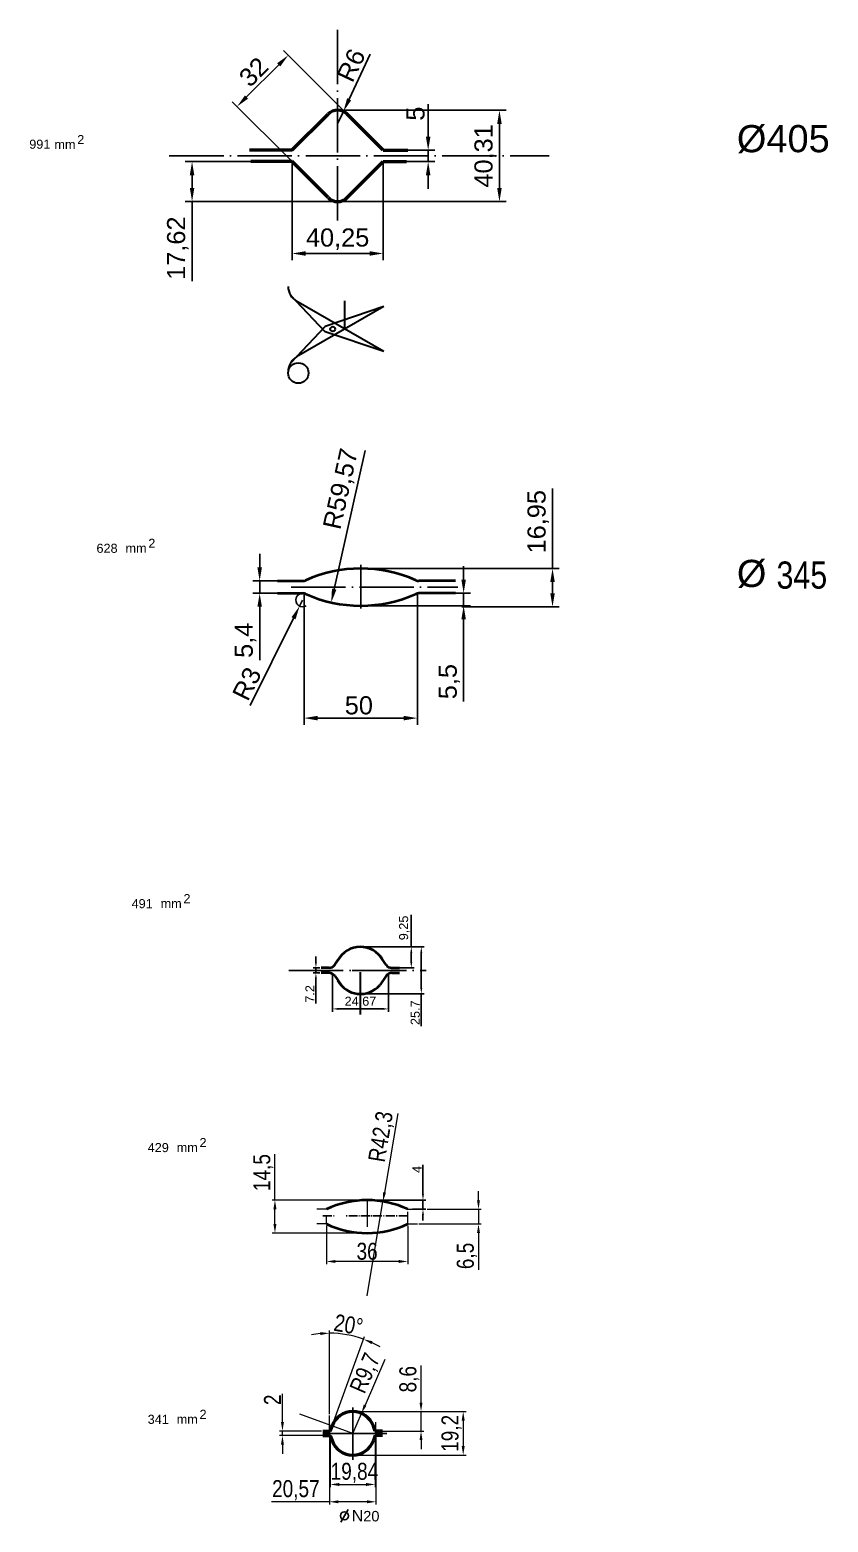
# Model space of a CAD drawing. Header units: millimetres. Extents: x 1526 to 31626, y -4643 to 9189.
# Drawn here: x 15858 to 16211, y 3502 to 4160 of the extents above; entities that cross this region are included whole.
import ezdxf

# ---------------------------------------------------------------- set-up
doc = ezdxf.new("R2010")
doc.units = ezdxf.units.MM
doc.linetypes.add('ACAD_ISO04W100', pattern=[30, 24, -3, 0, -3])
for name, color, linetype, lineweight in [('apm', 4, 'Continuous', 30), ('apm2', 6, 'Continuous', 30), ('Main', 1, 'Continuous', 40), ('контурная', 7, 'Continuous', 50), ('осевые', 1, 'ACAD_ISO04W100', 25), ('тонкая', 7, 'Continuous', 20), ('тонкий', 7, 'Continuous', 20)]:
    doc.layers.add(name, color=color, linetype=linetype, lineweight=lineweight)
doc.layers.add('Center', color=6, linetype='ACAD_ISO04W100')
doc.layers.add('осевая', color=4, linetype='Continuous')
doc.styles.add('s1v4', font='arial.ttf', dxfattribs={"height": 4})
doc.styles.add('s3v2.5', font='arial.ttf', dxfattribs={"width": 0.8, "height": 7.5})
doc.styles.add('s3v4', font='arial.ttf', dxfattribs={"width": 0.8, "height": 12})
doc.styles.get("Standard").update_dxf_attribs({"font": 'arial.ttf'})
doc.dimstyles.new('ISO-25', dxfattribs={"dimtxt": 2.5, "dimasz": 2.5, "dimexe": 1.25, "dimexo": 0.625, "dimtad": 1, "dimtxsty": 'Standard', "dimcen": 2.5, "dimadec": 0, "dimazin": 0, "dimtfac": 1, "dimtmove": 0, "dimatfit": 3, "dimfxl": 1, "dimarcsym": 0})
doc.dimstyles.new('s2v4', dxfattribs={"dimtxt": 8, "dimasz": 6, "dimexe": 3, "dimexo": 0, "dimgap": 1.5, "dimtad": 1, "dimtxsty": 'Standard', "dimcen": 2.5, "dimadec": 0, "dimazin": 0, "dimtfac": 1, "dimtmove": 0, "dimatfit": 3, "dimfxl": 1, "dimarcsym": 0})
doc.dimstyles.new('s3v2.5', dxfattribs={"dimtxt": 7.5, "dimasz": 4, "dimexe": 1.25, "dimexo": 0.625, "dimtad": 1, "dimtxsty": 's3v2.5', "dimcen": 1.5, "dimclrd": 6, "dimclre": 256, "dimclrt": 1, "dimadec": 0, "dimazin": 0, "dimtfac": 1, "dimtmove": 0, "dimatfit": 3, "dimfxl": 1, "dimlwd": -1, "dimlwe": -1, "dimarcsym": 0})

# ---------------------------------------------------------------- blocks, each defined once
blk = doc.blocks.new('*D523')
at = {"color": 0, "lineweight": -2, "transparency": 16777216}
for p, q in [((15984.61, 3748.96), (15984.61, 3751.46)), ((15986.37, 3746.46), (15983.36, 3746.46)), ((15986.37, 3744.16), (15983.36, 3744.16)), ((15984.61, 3746.46), (15984.61, 3744.16)), ((15984.61, 3741.66), (15984.61, 3730.7))]:
    blk.add_line(p, q, dxfattribs=at)
at = {"color": 0, "transparency": 16777216}
for points in [[(15984.19, 3748.96), (15985.02, 3748.96), (15984.61, 3746.46)], [(15984.19, 3741.66), (15985.02, 3741.66), (15984.61, 3744.16)]]:
    blk.add_solid(points, dxfattribs=at)
at = {"layer": 'Defpoints', "color": 0, "transparency": 16777216}
for p in [(15984.61, 3744.16), (15986.99, 3746.46), (15986.99, 3744.16)]:
    blk.add_point(p, dxfattribs=at)
at = {"color": 0, "transparency": 16777216, "insert": (15981.97, 3734.93), "char_height": 4, "attachment_point": 5, "rotation": 90}
blk.add_mtext('7.2', dxfattribs=at)
blk = doc.blocks.new('*D524')
at = {"color": 0, "lineweight": -2, "transparency": 16777216}
for p, q in [((15991.94, 3743.83), (15991.94, 3727.05)), ((16016.61, 3743.83), (16016.61, 3727.05)), ((15994.44, 3728.3), (16014.11, 3728.3))]:
    blk.add_line(p, q, dxfattribs=at)
at = {"color": 0, "transparency": 16777216}
for points in [[(15994.44, 3728.72), (15994.44, 3727.88), (15991.94, 3728.3)], [(16014.11, 3728.72), (16014.11, 3727.88), (16016.61, 3728.3)]]:
    blk.add_solid(points, dxfattribs=at)
at = {"layer": 'Defpoints', "color": 0, "transparency": 16777216}
for p in [(15991.94, 3744.46), (16016.61, 3744.46), (16016.61, 3728.3)]:
    blk.add_point(p, dxfattribs=at)
at = {"color": 0, "transparency": 16777216, "insert": (16004.27, 3731.33), "char_height": 4, "attachment_point": 5}
blk.add_mtext('24,67', dxfattribs=at)
blk = doc.blocks.new('*D525')
at = {"color": 0, "lineweight": -2, "transparency": 16777216}
for p, q in [((16026.71, 3755.7), (16026.71, 3769.87)), ((16004.77, 3755.7), (16027.96, 3755.7)), ((16026.71, 3748.96), (16026.71, 3753.2)), ((16018.71, 3746.46), (16027.96, 3746.46))]:
    blk.add_line(p, q, dxfattribs=at)
at = {"color": 0, "transparency": 16777216}
for points in [[(16026.3, 3753.2), (16027.13, 3753.2), (16026.71, 3755.7)], [(16026.3, 3748.96), (16027.13, 3748.96), (16026.71, 3746.46)]]:
    blk.add_solid(points, dxfattribs=at)
at = {"layer": 'Defpoints', "color": 0, "transparency": 16777216}
for p in [(16004.15, 3755.7), (16026.71, 3755.7), (16018.09, 3746.46)]:
    blk.add_point(p, dxfattribs=at)
at = {"color": 0, "transparency": 16777216, "insert": (16023.68, 3764.04), "char_height": 4, "attachment_point": 5, "rotation": 90}
blk.add_mtext('9,25', dxfattribs=at)
blk = doc.blocks.new('*D526')
at = {"color": 0, "lineweight": -2, "transparency": 16777216}
for p, q in [((16004.77, 3755.7), (16032.39, 3755.7)), ((16031.14, 3753.2), (16031.14, 3737.47)), ((16003.65, 3734.97), (16032.39, 3734.97)), ((16031.14, 3734.97), (16031.14, 3720.76))]:
    blk.add_line(p, q, dxfattribs=at)
at = {"color": 0, "transparency": 16777216}
for points in [[(16030.72, 3753.2), (16031.56, 3753.2), (16031.14, 3755.7)], [(16030.72, 3737.47), (16031.56, 3737.47), (16031.14, 3734.97)]]:
    blk.add_solid(points, dxfattribs=at)
at = {"layer": 'Defpoints', "color": 0, "transparency": 16777216}
for p in [(16004.15, 3755.7), (16003.03, 3734.97), (16031.14, 3734.97)]:
    blk.add_point(p, dxfattribs=at)
at = {"color": 0, "transparency": 16777216, "insert": (16028.47, 3726.62), "char_height": 4, "attachment_point": 5, "rotation": 90}
blk.add_mtext('25.7', dxfattribs=at)
blk = doc.blocks.new('*D527')
at = {"layer": 'Defpoints', "color": 0, "transparency": 16777216}
for p in [(15967.59, 3917.16), (15959.78, 3911.76), (15967.59, 3911.76)]:
    blk.add_point(p, dxfattribs=at)
at = {"layer": 'тонкий', "color": 0, "lineweight": -2, "transparency": 16777216}
for p, q in [((15959.78, 3923.16), (15959.78, 3929.16)), ((15967.59, 3917.16), (15956.78, 3917.16)), ((15959.78, 3917.16), (15959.78, 3911.76)), ((15967.59, 3911.76), (15956.78, 3911.76)), ((15959.78, 3905.76), (15959.78, 3882.22))]:
    blk.add_line(p, q, dxfattribs=at)
at = {"layer": 'тонкий', "color": 0, "transparency": 16777216}
for points in [[(15958.78, 3923.16), (15960.78, 3923.16), (15959.78, 3917.16)], [(15958.78, 3905.76), (15960.78, 3905.76), (15959.78, 3911.76)]]:
    blk.add_solid(points, dxfattribs=at)
at = {"layer": 'тонкий', "color": 0, "transparency": 16777216, "insert": (15953.49, 3890.99), "char_height": 8, "attachment_point": 5, "rotation": 90}
blk.add_mtext('5,4', dxfattribs=at)
blk = doc.blocks.new('*D528')
at = {"layer": 'Defpoints', "color": 0, "transparency": 16777216}
for p in [(15979.36, 3911.14), (16029.4, 3911.14), (15979.36, 3856.65)]:
    blk.add_point(p, dxfattribs=at)
at = {"layer": 'тонкий', "color": 0, "lineweight": -2, "transparency": 16777216}
for p, q in [((15979.36, 3911.14), (15979.36, 3853.65)), ((16029.4, 3911.14), (16029.4, 3853.65)), ((16023.4, 3856.65), (15985.36, 3856.65))]:
    blk.add_line(p, q, dxfattribs=at)
at = {"layer": 'тонкий', "color": 0, "transparency": 16777216}
for points in [[(15985.36, 3857.65), (15985.36, 3855.65), (15979.36, 3856.65)], [(16023.4, 3857.65), (16023.4, 3855.65), (16029.4, 3856.65)]]:
    blk.add_solid(points, dxfattribs=at)
at = {"layer": 'тонкий', "color": 0, "transparency": 16777216, "insert": (16003.56, 3862.23), "char_height": 8, "attachment_point": 5}
blk.add_mtext('50', dxfattribs=at)
blk = doc.blocks.new('*D531')
at = {"layer": 'Defpoints', "color": 0, "transparency": 16777216}
for p in [(16004.38, 3906.26), (16046.19, 3911.76), (16049.82, 3911.76)]:
    blk.add_point(p, dxfattribs=at)
at = {"layer": 'тонкий', "color": 0, "lineweight": -2, "transparency": 16777216}
for p, q in [((16049.82, 3917.76), (16049.82, 3923.76)), ((16004.38, 3906.26), (16052.82, 3906.26)), ((16046.19, 3911.76), (16052.82, 3911.76)), ((16049.82, 3911.76), (16049.82, 3906.26)), ((16049.82, 3900.26), (16049.82, 3863.93))]:
    blk.add_line(p, q, dxfattribs=at)
at = {"layer": 'тонкий', "color": 0, "transparency": 16777216}
for points in [[(16048.82, 3917.76), (16050.82, 3917.76), (16049.82, 3911.76)], [(16048.82, 3900.26), (16050.82, 3900.26), (16049.82, 3906.26)]]:
    blk.add_solid(points, dxfattribs=at)
at = {"layer": 'тонкий', "color": 0, "transparency": 16777216, "insert": (16043.53, 3872.75), "char_height": 8, "attachment_point": 5, "rotation": 90}
blk.add_mtext('5,5', dxfattribs=at)
blk = doc.blocks.new('*D529')
at = {"layer": 'Defpoints', "color": 0, "transparency": 16777216}
for p in [(16004.38, 3922.66), (16089.06, 3922.66), (16048.98, 3905.71)]:
    blk.add_point(p, dxfattribs=at)
at = {"layer": 'тонкий', "color": 0, "lineweight": -2, "transparency": 16777216}
for p, q in [((16089.06, 3922.66), (16089.06, 3957.96)), ((16004.38, 3922.66), (16092.06, 3922.66)), ((16089.06, 3911.71), (16089.06, 3916.66)), ((16048.98, 3905.71), (16092.06, 3905.71))]:
    blk.add_line(p, q, dxfattribs=at)
at = {"layer": 'тонкий', "color": 0, "transparency": 16777216}
for points in [[(16088.06, 3916.66), (16090.06, 3916.66), (16089.06, 3922.66)], [(16088.06, 3911.71), (16090.06, 3911.71), (16089.06, 3905.71)]]:
    blk.add_solid(points, dxfattribs=at)
at = {"layer": 'тонкий', "color": 0, "transparency": 16777216, "insert": (16082.75, 3943.31), "char_height": 8, "attachment_point": 5, "rotation": 90}
blk.add_mtext('16,95', dxfattribs=at)
blk = doc.blocks.new('*D532')
at = {"layer": 'Defpoints', "color": 0, "transparency": 16777216}
for p in [(15977.39, 3906.07), (15978.73, 3908.76)]:
    blk.add_point(p, dxfattribs=at)
at = {"layer": 'тонкий', "color": 0, "lineweight": -2, "transparency": 16777216}
for p, q in [((15978.73, 3908.76), (15977.39, 3906.07)), ((15955.62, 3862.18), (15974.73, 3900.69))]:
    blk.add_line(p, q, dxfattribs=at)
blk.add_arc((15978.73, 3908.76), 3, 90, 300.90687, dxfattribs=at)
at = {"layer": 'тонкий', "color": 0, "transparency": 16777216}
blk.add_solid([(15973.83, 3901.14), (15975.62, 3900.25), (15977.39, 3906.07)], dxfattribs=at)
at = {"layer": 'тонкий', "color": 0, "transparency": 16777216, "insert": (15954.15, 3871.79), "char_height": 8, "attachment_point": 5, "rotation": 63.61109}
blk.add_mtext('R3', dxfattribs=at)
blk = doc.blocks.new('*D533')
at = {"layer": 'Defpoints', "color": 0, "transparency": 16777216}
for p in [(16004.38, 3965.83), (15991.37, 3907.7)]:
    blk.add_point(p, dxfattribs=at)
at = {"layer": 'тонкий', "color": 0, "lineweight": -2, "transparency": 16777216}
blk.add_line((16006.36, 3974.68), (15992.68, 3913.55), dxfattribs=at)
at = {"layer": 'тонкий', "color": 0, "transparency": 16777216}
blk.add_solid([(15991.7, 3913.77), (15993.66, 3913.33), (15991.37, 3907.7)], dxfattribs=at)
at = {"layer": 'тонкий', "color": 0, "transparency": 16777216, "insert": (15996.09, 3957.69), "char_height": 8, "attachment_point": 5, "rotation": 77.38496}
blk.add_mtext('R59,57', dxfattribs=at)
blk = doc.blocks.new('*D543')
at = {"layer": 'Defpoints', "color": 0, "transparency": 16777216}
for p in [(16021.49, 4107.23), (16034.16, 4107.23), (16021.49, 4102.23)]:
    blk.add_point(p, dxfattribs=at)
at = {"layer": 'тонкая', "color": 0, "lineweight": -2, "transparency": 16777216}
for p, q in [((16034.16, 4113.23), (16034.16, 4127.54)), ((16021.49, 4107.23), (16037.16, 4107.23)), ((16034.16, 4102.23), (16034.16, 4107.23)), ((16021.49, 4102.23), (16037.16, 4102.23)), ((16034.16, 4096.23), (16034.16, 4090.23))]:
    blk.add_line(p, q, dxfattribs=at)
at = {"layer": 'тонкая', "color": 0, "transparency": 16777216}
for points in [[(16033.16, 4113.23), (16035.16, 4113.23), (16034.16, 4107.23)], [(16033.16, 4096.23), (16035.16, 4096.23), (16034.16, 4102.23)]]:
    blk.add_solid(points, dxfattribs=at)
at = {"layer": 'тонкая', "color": 0, "transparency": 16777216, "insert": (16028.59, 4123.39), "char_height": 8, "attachment_point": 5, "rotation": 90}
blk.add_mtext('5', dxfattribs=at)
blk = doc.blocks.new('*D530')
at = {"layer": 'Defpoints', "color": 0, "transparency": 16777216}
for p in [(15994.19, 4124.9), (15994.19, 4084.59), (16065.63, 4084.59)]:
    blk.add_point(p, dxfattribs=at)
at = {"layer": 'тонкая', "color": 0, "lineweight": -2, "transparency": 16777216}
for p, q in [((15994.19, 4124.9), (16068.63, 4124.9)), ((16065.63, 4118.9), (16065.63, 4090.59)), ((15994.19, 4084.59), (16068.63, 4084.59))]:
    blk.add_line(p, q, dxfattribs=at)
at = {"layer": 'тонкая', "color": 0, "transparency": 16777216}
for points in [[(16064.63, 4118.9), (16066.63, 4118.9), (16065.63, 4124.9)], [(16064.63, 4090.59), (16066.63, 4090.59), (16065.63, 4084.59)]]:
    blk.add_solid(points, dxfattribs=at)
at = {"layer": 'тонкая', "color": 0, "transparency": 16777216, "insert": (16059.32, 4104.75), "char_height": 8, "attachment_point": 5, "rotation": 90}
blk.add_mtext('40,31', dxfattribs=at)
blk = doc.blocks.new('*D548')
at = {"layer": 'Defpoints', "color": 0, "transparency": 16777216}
for p in [(15972.41, 4149.17), (15996.71, 4124.87), (15974.06, 4102.23)]:
    blk.add_point(p, dxfattribs=at)
at = {"layer": 'тонкая', "color": 0, "lineweight": -2, "transparency": 16777216}
for p, q in [((15996.71, 4124.87), (15970.29, 4151.29)), ((15954.01, 4130.77), (15968.17, 4144.93)), ((15974.06, 4102.23), (15947.65, 4128.65))]:
    blk.add_line(p, q, dxfattribs=at)
at = {"layer": 'тонкая', "color": 0, "transparency": 16777216}
for points in [[(15967.46, 4145.64), (15968.87, 4144.22), (15972.41, 4149.17)], [(15953.3, 4131.48), (15954.72, 4130.07), (15949.77, 4126.53)]]:
    blk.add_solid(points, dxfattribs=at)
at = {"layer": 'тонкая', "color": 0, "transparency": 16777216, "insert": (15957.14, 4141.8), "char_height": 8, "attachment_point": 5, "rotation": 45}
blk.add_mtext('32', dxfattribs=at)
blk = doc.blocks.new('*D549')
at = {"layer": 'Defpoints', "color": 0, "transparency": 16777216}
for p in [(15974.06, 4102.23), (16014.32, 4102.23), (15974.06, 4061.69)]:
    blk.add_point(p, dxfattribs=at)
at = {"layer": 'тонкая', "color": 0, "lineweight": -2, "transparency": 16777216}
for p, q in [((15974.06, 4102.23), (15974.06, 4058.69)), ((16014.32, 4102.23), (16014.32, 4058.69)), ((16008.32, 4061.69), (15980.06, 4061.69))]:
    blk.add_line(p, q, dxfattribs=at)
at = {"layer": 'тонкая', "color": 0, "transparency": 16777216}
for points in [[(15980.06, 4062.69), (15980.06, 4060.69), (15974.06, 4061.69)], [(16008.32, 4062.69), (16008.32, 4060.69), (16014.32, 4061.69)]]:
    blk.add_solid(points, dxfattribs=at)
at = {"layer": 'тонкая', "color": 0, "transparency": 16777216, "insert": (15994.19, 4068), "char_height": 8, "attachment_point": 5}
blk.add_mtext('40,25', dxfattribs=at)
blk = doc.blocks.new('*D550')
at = {"layer": 'Defpoints', "color": 0, "transparency": 16777216}
for p in [(15996.74, 4124.33), (15994.19, 4118.9)]:
    blk.add_point(p, dxfattribs=at)
at = {"layer": 'тонкая', "color": 0, "lineweight": -2, "transparency": 16777216}
for p, q in [((16008.59, 4149.59), (15999.29, 4129.77)), ((15994.19, 4118.9), (15996.74, 4124.33))]:
    blk.add_line(p, q, dxfattribs=at)
at = {"layer": 'тонкая', "color": 0, "transparency": 16777216}
blk.add_solid([(15998.38, 4130.19), (16000.19, 4129.34), (15996.74, 4124.33)], dxfattribs=at)
at = {"layer": 'тонкая', "color": 0, "transparency": 16777216, "insert": (16000.16, 4144.76), "char_height": 8, "attachment_point": 5, "rotation": 64.86307}
blk.add_mtext('R6', dxfattribs=at)
blk = doc.blocks.new('*D553')
at = {"layer": 'Defpoints', "color": 0, "transparency": 16777216}
for p in [(15929.94, 4102.23), (15955.91, 4102.23), (15993.7, 4084.61)]:
    blk.add_point(p, dxfattribs=at)
at = {"layer": 'тонкая', "color": 0, "lineweight": -2, "transparency": 16777216}
for p, q in [((15955.91, 4102.23), (15926.94, 4102.23)), ((15929.94, 4096.23), (15929.94, 4090.61)), ((15993.7, 4084.61), (15926.94, 4084.61)), ((15929.94, 4084.61), (15929.94, 4049.45))]:
    blk.add_line(p, q, dxfattribs=at)
at = {"layer": 'тонкая', "color": 0, "transparency": 16777216}
for points in [[(15928.94, 4096.23), (15930.94, 4096.23), (15929.94, 4102.23)], [(15928.94, 4090.61), (15930.94, 4090.61), (15929.94, 4084.61)]]:
    blk.add_solid(points, dxfattribs=at)
at = {"layer": 'тонкая', "color": 0, "transparency": 16777216, "insert": (15923.63, 4064.03), "char_height": 8, "attachment_point": 5, "rotation": 90}
blk.add_mtext('17,62', dxfattribs=at)
blk = doc.blocks.new('*D580')
at = {"color": 0, "lineweight": -2, "transparency": 16777216}
for p, q in [((16031.87, 3646.42), (16031.87, 3659.48)), ((16007.83, 3643.92), (16033.12, 3643.92)), ((16031.87, 3639.9), (16031.87, 3643.92)), ((16027.24, 3639.9), (16033.12, 3639.9)), ((16031.87, 3637.4), (16031.87, 3634.9))]:
    blk.add_line(p, q, dxfattribs=at)
at = {"color": 0, "transparency": 16777216}
for points in [[(16031.45, 3646.42), (16032.28, 3646.42), (16031.87, 3643.92)], [(16031.45, 3637.4), (16032.28, 3637.4), (16031.87, 3639.9)]]:
    blk.add_solid(points, dxfattribs=at)
at = {"layer": 'Defpoints', "color": 0, "transparency": 16777216}
for p in [(16007.21, 3643.92), (16031.87, 3643.92), (16026.61, 3639.9)]:
    blk.add_point(p, dxfattribs=at)
at = {"color": 0, "transparency": 16777216, "insert": (16029.24, 3657.47), "char_height": 4, "attachment_point": 5, "rotation": 90}
blk.add_mtext('4', dxfattribs=at)
blk = doc.blocks.new('*D581')
at = {"layer": 'Defpoints', "color": 0, "transparency": 16777216}
for p in [(16033.12, 3639.9), (16029.44, 3633.4), (16056.38, 3633.4)]:
    blk.add_point(p, dxfattribs=at)
at = {"layer": 'тонкая', "color": 6, "transparency": 16777216}
for p, q in [((16056.38, 3643.9), (16056.38, 3647.9)), ((16056.38, 3639.9), (16056.38, 3633.4)), ((16056.38, 3629.4), (16056.38, 3613.15))]:
    blk.add_line(p, q, dxfattribs=at)
at = {"layer": 'тонкая', "transparency": 16777216}
for p, q in [((16033.74, 3639.9), (16057.63, 3639.9)), ((16030.07, 3633.4), (16057.63, 3633.4))]:
    blk.add_line(p, q, dxfattribs=at)
at = {"layer": 'тонкая', "color": 6, "transparency": 16777216}
for points in [[(16055.71, 3643.9), (16057.04, 3643.9), (16056.38, 3639.9)], [(16055.71, 3629.4), (16057.04, 3629.4), (16056.38, 3633.4)]]:
    blk.add_solid(points, dxfattribs=at)
at = {"layer": 'тонкая', "color": 1, "transparency": 16777216, "insert": (16051.24, 3619.28), "char_height": 7.5, "attachment_point": 5, "rotation": 90, "style": 's3v2.5'}
blk.add_mtext('6,5', dxfattribs=at)
blk = doc.blocks.new('*D582')
at = {"layer": 'Defpoints', "color": 0, "transparency": 16777216}
for p in [(15989.21, 3633.25), (16025.21, 3633.25), (15989.21, 3616.85)]:
    blk.add_point(p, dxfattribs=at)
at = {"layer": 'тонкая', "transparency": 16777216}
for p, q in [((15989.21, 3632.62), (15989.21, 3615.6)), ((16025.21, 3632.62), (16025.21, 3615.6))]:
    blk.add_line(p, q, dxfattribs=at)
at = {"layer": 'тонкая', "color": 6, "transparency": 16777216}
blk.add_line((16021.21, 3616.85), (15993.21, 3616.85), dxfattribs=at)
for points in [[(15993.21, 3617.51), (15993.21, 3616.18), (15989.21, 3616.85)], [(16021.21, 3617.51), (16021.21, 3616.18), (16025.21, 3616.85)]]:
    blk.add_solid(points, dxfattribs=at)
at = {"layer": 'тонкая', "color": 1, "transparency": 16777216, "insert": (16007.21, 3621.3), "char_height": 7.5, "attachment_point": 5, "style": 's3v2.5'}
blk.add_mtext('36', dxfattribs=at)
blk = doc.blocks.new('*D583')
at = {"layer": 'Defpoints', "color": 0, "transparency": 16777216}
for p in [(15966.52, 3643.92), (16007.21, 3643.92), (16007.21, 3629.38)]:
    blk.add_point(p, dxfattribs=at)
at = {"layer": 'тонкая', "color": 6, "transparency": 16777216}
for p, q in [((15966.52, 3643.92), (15966.52, 3664.24)), ((15966.52, 3633.38), (15966.52, 3639.92))]:
    blk.add_line(p, q, dxfattribs=at)
at = {"layer": 'тонкая', "transparency": 16777216}
for p, q in [((16006.58, 3643.92), (15965.27, 3643.92)), ((16006.58, 3629.38), (15965.27, 3629.38))]:
    blk.add_line(p, q, dxfattribs=at)
at = {"layer": 'тонкая', "color": 6, "transparency": 16777216}
for points in [[(15965.85, 3639.92), (15967.19, 3639.92), (15966.52, 3643.92)], [(15965.85, 3633.38), (15967.19, 3633.38), (15966.52, 3629.38)]]:
    blk.add_solid(points, dxfattribs=at)
at = {"layer": 'тонкая', "color": 1, "transparency": 16777216, "insert": (15961.39, 3656.08), "char_height": 7.5, "attachment_point": 5, "rotation": 90, "style": 's3v2.5'}
blk.add_mtext('14,5', dxfattribs=at)
blk = doc.blocks.new('*D584')
at = {"layer": 'Defpoints', "color": 0, "transparency": 16777216}
for p in [(16014.21, 3643.34), (16007.21, 3601.63)]:
    blk.add_point(p, dxfattribs=at)
at = {"layer": 'тонкая', "color": 6, "transparency": 16777216}
for p, q in [((16020.72, 3682.1), (16014.87, 3647.29)), ((16007.21, 3601.63), (16014.21, 3643.34))]:
    blk.add_line(p, q, dxfattribs=at)
blk.add_solid([(16014.22, 3647.4), (16015.53, 3647.18), (16014.21, 3643.34)], dxfattribs=at)
at = {"layer": 'тонкая', "color": 1, "transparency": 16777216, "insert": (16013.79, 3671.82), "char_height": 7.5, "attachment_point": 5, "rotation": 80.47089, "style": 's3v2.5'}
blk.add_mtext('R42,3', dxfattribs=at)
blk = doc.blocks.new('*D637')
at = {"layer": 'Defpoints', "color": 0, "transparency": 16777216}
for p in [(16007.48, 3550.59), (16013.03, 3541.99), (16031.01, 3541.99)]:
    blk.add_point(p, dxfattribs=at)
at = {"layer": 'тонкая', "color": 6, "transparency": 16777216}
for p, q in [((16031.01, 3554.59), (16031.01, 3570.98)), ((16031.01, 3541.99), (16031.01, 3550.59)), ((16031.01, 3537.99), (16031.01, 3533.99))]:
    blk.add_line(p, q, dxfattribs=at)
at = {"layer": 'тонкая', "transparency": 16777216}
for p, q in [((16008.1, 3550.59), (16032.26, 3550.59)), ((16013.65, 3541.99), (16032.26, 3541.99))]:
    blk.add_line(p, q, dxfattribs=at)
at = {"layer": 'тонкая', "color": 6, "transparency": 16777216}
for points in [[(16030.35, 3554.59), (16031.68, 3554.59), (16031.01, 3550.59)], [(16030.35, 3537.99), (16031.68, 3537.99), (16031.01, 3541.99)]]:
    blk.add_solid(points, dxfattribs=at)
at = {"layer": 'тонкая', "color": 1, "transparency": 16777216, "insert": (16025.88, 3564.89), "char_height": 7.5, "attachment_point": 5, "rotation": 90, "style": 's3v2.5'}
blk.add_mtext('8,6', dxfattribs=at)
blk = doc.blocks.new('*D638')
at = {"layer": 'Defpoints', "color": 0, "transparency": 16777216}
for p in [(16000.85, 3550.59), (16000.85, 3531.39), (16049.62, 3531.39)]:
    blk.add_point(p, dxfattribs=at)
at = {"layer": 'тонкая', "transparency": 16777216}
for p, q in [((16001.47, 3550.59), (16050.87, 3550.59)), ((16001.47, 3531.39), (16050.87, 3531.39))]:
    blk.add_line(p, q, dxfattribs=at)
at = {"layer": 'тонкая', "color": 6, "transparency": 16777216}
blk.add_line((16049.62, 3546.59), (16049.62, 3535.39), dxfattribs=at)
for points in [[(16048.96, 3546.59), (16050.29, 3546.59), (16049.62, 3550.59)], [(16048.96, 3535.39), (16050.29, 3535.39), (16049.62, 3531.39)]]:
    blk.add_solid(points, dxfattribs=at)
at = {"layer": 'тонкая', "color": 1, "transparency": 16777216, "insert": (16044.49, 3540.99), "char_height": 7.5, "attachment_point": 5, "rotation": 90, "style": 's3v2.5'}
blk.add_mtext('19,2', dxfattribs=at)
blk = doc.blocks.new('*D640')
at = {"layer": 'Defpoints', "color": 0, "transparency": 16777216}
for p in [(15969.83, 3539.99), (15987.7, 3541.99), (15988.66, 3539.99)]:
    blk.add_point(p, dxfattribs=at)
at = {"layer": 'тонкая', "color": 6, "transparency": 16777216}
for p, q in [((15969.83, 3545.99), (15969.83, 3558.41)), ((15969.83, 3539.99), (15969.83, 3541.99)), ((15969.83, 3535.99), (15969.83, 3531.99))]:
    blk.add_line(p, q, dxfattribs=at)
at = {"layer": 'тонкая', "transparency": 16777216}
for p, q in [((15987.07, 3541.99), (15968.58, 3541.99)), ((15988.04, 3539.99), (15968.58, 3539.99))]:
    blk.add_line(p, q, dxfattribs=at)
at = {"layer": 'тонкая', "color": 6, "transparency": 16777216}
for points in [[(15969.17, 3545.99), (15970.5, 3545.99), (15969.83, 3541.99)], [(15969.17, 3535.99), (15970.5, 3535.99), (15969.83, 3539.99)]]:
    blk.add_solid(points, dxfattribs=at)
at = {"layer": 'тонкая', "color": 1, "transparency": 16777216, "insert": (15965.44, 3555.8), "char_height": 7.5, "attachment_point": 5, "rotation": 90, "style": 's3v2.5'}
blk.add_mtext('2', dxfattribs=at)
blk = doc.blocks.new('*D641')
at = {"layer": 'Defpoints', "color": 0, "transparency": 16777216}
for p in [(16004.71, 3549.78), (16000.85, 3540.89)]:
    blk.add_point(p, dxfattribs=at)
at = {"layer": 'тонкая', "color": 6, "transparency": 16777216}
for p, q in [((16015.05, 3573.55), (16006.31, 3553.45)), ((16000.85, 3540.89), (16004.71, 3549.78))]:
    blk.add_line(p, q, dxfattribs=at)
blk.add_solid([(16005.7, 3553.72), (16006.92, 3553.19), (16004.71, 3549.78)], dxfattribs=at)
at = {"layer": 'тонкая', "color": 1, "transparency": 16777216, "insert": (16006.77, 3567.38), "char_height": 7.5, "attachment_point": 5, "rotation": 66.49713, "style": 's3v2.5'}
blk.add_mtext('R9,7', dxfattribs=at)
blk = doc.blocks.new('*D639')
at = {"layer": 'Defpoints', "color": 0, "transparency": 16777216}
for p in [(15990.56, 3540.99), (16011.13, 3540.99), (15990.56, 3510.79)]:
    blk.add_point(p, dxfattribs=at)
at = {"layer": 'тонкая', "transparency": 16777216}
for p, q in [((15990.56, 3540.36), (15990.56, 3509.54)), ((16011.13, 3540.36), (16011.13, 3509.54))]:
    blk.add_line(p, q, dxfattribs=at)
at = {"layer": 'тонкая', "color": 6, "transparency": 16777216}
for p, q in [((15990.56, 3510.79), (15964.96, 3510.79)), ((16007.13, 3510.79), (15994.56, 3510.79))]:
    blk.add_line(p, q, dxfattribs=at)
for points in [[(15994.56, 3511.45), (15994.56, 3510.12), (15990.56, 3510.79)], [(16007.13, 3511.45), (16007.13, 3510.12), (16011.13, 3510.79)]]:
    blk.add_solid(points, dxfattribs=at)
at = {"layer": 'тонкая', "color": 1, "transparency": 16777216, "insert": (15975.76, 3515.92), "char_height": 7.5, "attachment_point": 5, "style": 's3v2.5'}
blk.add_mtext('20,57', dxfattribs=at)
blk = doc.blocks.new('*D642')
at = {"layer": 'Defpoints', "color": 0, "transparency": 16777216}
for p in [(16000.75, 3584.01), (15990.56, 3548.85), (15991.73, 3544.21), (15990.56, 3540.99), (15990.92, 3541.99)]:
    blk.add_point(p, dxfattribs=at)
at = {"layer": 'тонкая', "transparency": 16777216}
for p, q in [((15990.56, 3549.48), (15990.56, 3586.45)), ((15991.94, 3544.79), (16006.11, 3583.71))]:
    blk.add_line(p, q, dxfattribs=at)
at = {"layer": 'тонкая', "color": 6, "transparency": 16777216}
for start, end in [(95.18594, 100.37188), (70, 90), (59.62812, 64.81406)]:
    blk.add_arc((15990.56, 3540.99), 44.21, start, end, dxfattribs=at)
for points in [[(15986.53, 3585.68), (15986.59, 3584.35), (15990.56, 3585.2)], [(16009.12, 3580.38), (16009.63, 3581.61), (16005.68, 3582.53)]]:
    blk.add_solid(points, dxfattribs=at)
at = {"layer": 'тонкая', "color": 1, "transparency": 16777216, "insert": (15999.01, 3588.91), "char_height": 7.5, "attachment_point": 5, "rotation": 350, "style": 's3v2.5'}
blk.add_mtext('20°', dxfattribs=at)
blk = doc.blocks.new('*D643')
at = {"layer": 'Defpoints', "color": 0, "transparency": 16777216}
for p in [(15990.92, 3539.99), (16010.77, 3539.99), (16010.77, 3518.43)]:
    blk.add_point(p, dxfattribs=at)
at = {"layer": 'тонкая', "transparency": 16777216}
for p, q in [((15990.92, 3539.36), (15990.92, 3517.18)), ((16010.77, 3539.36), (16010.77, 3517.18))]:
    blk.add_line(p, q, dxfattribs=at)
at = {"layer": 'тонкая', "color": 6, "transparency": 16777216}
blk.add_line((15994.92, 3518.43), (16006.77, 3518.43), dxfattribs=at)
for points in [[(15994.92, 3519.1), (15994.92, 3517.76), (15990.92, 3518.43)], [(16006.77, 3519.1), (16006.77, 3517.76), (16010.77, 3518.43)]]:
    blk.add_solid(points, dxfattribs=at)
at = {"layer": 'тонкая', "color": 1, "transparency": 16777216, "insert": (16001.61, 3523.56), "char_height": 7.5, "attachment_point": 5, "style": 's3v2.5'}
blk.add_mtext('19,84', dxfattribs=at)

msp = doc.modelspace()

# ---------------------------------------------------------------- linework, layer by layer
at = {"lineweight": 40}
for p, q in [((15967.59179, 3917.15703), (15978.72823, 3917.15703)), ((16046.19153, 3917.15703), (16030.03203, 3917.15703)), ((15967.59179, 3911.75703), (15978.72823, 3911.75703)), ((16046.19153, 3911.75703), (16030.03203, 3911.75703))]:
    msp.add_line(p, q, dxfattribs=at)
msp.add_line((16004.25998, 3755.70531), (16021.58546, 3755.70531))
at = {"color": 3, "linetype": 'ByBlock'}
for p, q in [((15987.65074, 3637.00324), (15991.60389, 3637.00324)), ((15992.67659, 3637.00324), (15992.30384, 3637.00324)), ((15997.9981, 3637.00324), (15998.37084, 3637.00324)), ((16003.02394, 3637.00324), (15999.07079, 3637.00324)), ((16003.90238, 3637.00324), (16003.52964, 3637.00324)), ((16004.40808, 3637.00324), (16008.36123, 3637.00324)), ((16008.86692, 3637.00324), (16009.23966, 3637.00324)), ((16013.69851, 3637.00324), (16009.74536, 3637.00324)), ((16014.77121, 3637.00324), (16014.39846, 3637.00324)), ((16015.45538, 3637.00324), (16019.40853, 3637.00324)), ((16020.09271, 3637.00324), (16020.46546, 3637.00324)), ((16025.10279, 3637.00324), (16021.14964, 3637.00324))]:
    msp.add_line(p, q, dxfattribs=at)
at = {"linetype": 'ByBlock'}
msp.add_line((15998.79394, 3507.33309), (15995.60142, 3501.80349), dxfattribs=at)
msp.add_circle((15997.19768, 3504.56829), 1.80383, dxfattribs=at)
at = {"lineweight": 40}
for centre, radius, start, end in [((16004.38013, 3863.08703), 59.57, 65.79697182, 114.20302818), ((15978.72823, 3920.15703), 3, 270, 294.20302818), ((16030.03203, 3920.15703), 3, 245.79697182, 270), ((15978.72823, 3908.75703), 3, 65.79697182, 90), ((16004.38013, 3965.82703), 59.57, 245.79697182, 294.20302818), ((16030.03203, 3908.75703), 3, 90, 114.20302818)]:
    msp.add_arc(centre, radius, start, end, dxfattribs=at)
at = {"layer": 'apm', "color": 1, "linetype": 'ByBlock'}
for p, q in [((15988.72672, 4027.15353), (15973.35743, 4043.3663)), ((16014.56268, 4018.41619), (15975.76127, 4040.83054)), ((16014.56268, 4038.25599), (15976.10262, 4016.05107)), ((16014.56268, 4038.25599), (15988.72672, 4029.51865)), ((15988.72672, 4029.51865), (15973.35743, 4013.30588)), ((16014.56268, 4018.41619), (15988.72672, 4027.15353))]:
    msp.add_line(p, q, dxfattribs=at)
for centre, radius in [((15992.02968, 4028.33609), 1.0708), ((15976.85262, 4008.93831), 4.5)]:
    msp.add_circle(centre, radius, dxfattribs=at)
for centre, start, end in [((15979.85262, 4047.1163), 180, 240), ((15979.85262, 4009.55588), 120, 180)]:
    msp.add_arc(centre, 7.5, start, end, dxfattribs=at)
at = {"layer": 'apm2', "color": 1, "linetype": 'ByBlock'}
msp.add_line((15997.38564, 4028.33882), (15997.38564, 4040.7322), dxfattribs=at)
at = {"layer": 'apm2', "linetype": 'ByBlock'}
for p, q in [((16004.25998, 3732.04843), (16004.25998, 3744.45531)), ((16004.13923, 3732.05009), (16004.13923, 3725.78785))]:
    msp.add_line(p, q, dxfattribs=at)
at = {"layer": 'Center'}
for p, q in [((15972.70852, 3745.30531), (16005.39156, 3745.30531)), ((16000.58925, 3745.30531), (16033.27229, 3745.30531))]:
    msp.add_line(p, q, dxfattribs=at)
at = {"layer": 'Main', "lineweight": 40}
for p, q in [((15992.92073, 3747.73458), (15995.88113, 3751.96247)), ((16015.6292, 3747.73458), (16012.78676, 3751.794)), ((15990.46328, 3746.45531), (15986.995, 3746.45531)), ((15990.46328, 3744.15531), (15986.995, 3744.15531)), ((15992.92073, 3742.87604), (15995.88113, 3738.64815)), ((16015.6292, 3742.87604), (16012.78676, 3738.81661)), ((16017.83247, 3746.45531), (16021.30075, 3746.45531)), ((16018.05668, 3746.45531), (16021.52496, 3746.45531)), ((16018.05668, 3744.15531), (16021.52496, 3744.15531)), ((16018.08666, 3746.45531), (16021.52496, 3746.45531))]:
    msp.add_line(p, q, dxfattribs=at)
at = {"layer": 'Main'}
msp.add_line((15993.10328, 3747.99528), (15994.33982, 3749.76125), dxfattribs=at)
at = {"layer": 'Main', "lineweight": 40}
for centre, radius, start, end in [((16004.25998, 3744.45531), 11.25, 29.2826191, 151.85926627), ((15990.46328, 3749.45531), 3, 270, 325), ((16018.08666, 3749.45531), 3, 215, 270), ((15990.46328, 3741.15531), 3, 35, 90), ((16004.25998, 3746.15531), 11.25, 208.14073373, 319.2826191), ((16018.08666, 3741.15531), 3, 90, 145)]:
    msp.add_arc(centre, radius, start, end, dxfattribs=at)
at = {"layer": 'Main'}
for centre, start, end in [((16007.20935, 3601.62588), 64.81465597, 115.18534403), ((16007.20935, 3671.6806), 244.81465597, 295.18534403)]:
    msp.add_arc(centre, 42.29842, start, end, dxfattribs=at)
at = {"layer": 'контурная'}
for p, q in [((15974.03892, 4107.2339), (15989.94959, 4123.14457)), ((16014.34555, 4107.2339), (15998.43488, 4123.14457)), ((15974.03892, 4107.2339), (15955.29671, 4107.2339)), ((16014.34555, 4107.2339), (16025.15772, 4107.2339)), ((15974.06483, 4102.2339), (15955.90568, 4102.2339)), ((15989.94959, 4086.34914), (15974.06483, 4102.2339)), ((15998.43488, 4086.34914), (16014.31964, 4102.2339)), ((16014.31964, 4102.2339), (16024.54874, 4102.2339)), ((15990.92305, 3541.98957), (15991.73019, 3544.20717)), ((16010.76737, 3541.98957), (16009.96023, 3544.20717)), ((15987.69663, 3541.98957), (15990.92305, 3541.98957)), ((15987.69663, 3539.98957), (15990.92305, 3539.98957)), ((15990.92305, 3539.98957), (15991.73019, 3537.77198)), ((16010.76737, 3539.98957), (16009.96023, 3537.77198)), ((16013.99379, 3541.98957), (16010.76737, 3541.98957)), ((16013.99379, 3539.98957), (16010.76737, 3539.98957))]:
    msp.add_line(p, q, dxfattribs=at)
for centre, radius, start, end in [((15994.19223, 4118.90193), 6, 45, 135), ((15994.19223, 4090.59178), 6, 225, 315), ((16000.84521, 3540.88957), 9.7, 20, 160), ((16000.84521, 3541.08957), 9.7, 200, 340)]:
    msp.add_arc(centre, radius, start, end, dxfattribs=at)
at = {"layer": 'осевая'}
for p, q in [((16000.84521, 3529.25126), (16000.84521, 3552.39587)), ((15987.6805, 3540.98957), (16015.92523, 3540.98957))]:
    msp.add_line(p, q, dxfattribs=at)
at = {"layer": 'осевые'}
for p, q in [((15994.19223, 4160.38625), (15994.19223, 4074.00771)), ((15919.88887, 4104.7339), (16087.60245, 4104.7339)), ((16004.38013, 3924.35708), (16004.38013, 3905.05703)), ((15973.69105, 3914.45703), (16047.32313, 3914.45703))]:
    msp.add_line(p, q, dxfattribs=at)
at = {"layer": 'тонкая'}
for p, q in [((16007.20935, 3644.25266), (16007.20935, 3632.14808)), ((15989.20935, 3639.90324), (15984.97651, 3639.90324)), ((15989.20935, 3633.40324), (15989.20935, 3637.00324)), ((16025.20935, 3639.90324), (16029.44219, 3639.90324)), ((16025.20935, 3633.05324), (16025.20935, 3638.70847)), ((15989.20935, 3633.40324), (15984.97651, 3633.40324)), ((16025.20935, 3633.40324), (16029.44219, 3633.40324)), ((16000.84521, 3540.98957), (15977.55389, 3549.46692)), ((15990.55908, 3540.98957), (15990.55908, 3548.85222)), ((16011.13134, 3540.98957), (16011.13134, 3545.96013)), ((15990.55908, 3540.98957), (15990.88665, 3541.88957)), ((15990.55908, 3540.98957), (15990.88665, 3540.08957)), ((16011.13134, 3540.98957), (16010.80376, 3541.88957)), ((16011.13134, 3540.98957), (16010.80376, 3540.08957))]:
    msp.add_line(p, q, dxfattribs=at)

# ---------------------------------------------------------------- texts
at = {"insert": (16000.45793, 3507.13863), "char_height": 4.998595, "width": 15.7678, "attachment_point": 1}
msp.add_mtext('N{\\H0.9217x;20}', dxfattribs=at)
at = {"layer": 'тонкая', "style": 's1v4'}
for s, p in [('991', (15858.0582, 4107.92373)), ('mm', (15869.16325, 4107.82313)), ('2', (15879.23322, 4109.96768)), ('628', (15887.74399, 3929.59193)), ('mm', (15900.55193, 3929.65423)), ('2', (15910.6219, 3931.79878)), ('491', (15903.24732, 3772.7624)), ('mm', (15916.05525, 3772.82469)), ('2', (15926.12522, 3774.96924)), ('429', (15910.34538, 3665.1116)), ('2', (15933.22329, 3667.31845)), ('mm', (15923.15332, 3665.1739)), ('2', (15933.22329, 3547.38644)), ('341', (15910.34538, 3545.17959)), ('mm', (15923.15332, 3545.24189))]:
    msp.add_text(s, height=4, dxfattribs=at).set_placement(p)
at = {"layer": 'тонкая', "style": 's3v4', "width": 0.8}
msp.add_text('345', height=12, dxfattribs=at).set_placement((16187.94641, 3913.7608))
at = {"layer": 'тонкий', "style": 's1v4'}
for s, p in [('%%C405', (16170.43892, 4106.37375)), ('%%C', (16170.43892, 3914.49275))]:
    msp.add_text(s, height=12, dxfattribs=at).set_placement(p)

# ---------------------------------------------------------------- dimensions: what is measured, and where the dimension line sits
dim = msp.add_linear_dim(base=(16026.71186, 3755.70475), p1=(16018.08666, 3746.45531), p2=(16004.14787, 3755.70475), angle=90, dimstyle='ISO-25', override={"dimtxt": 4})
dim.commit()
dim.dimension.update_dxf_attribs({"geometry": '*D525', "text_midpoint": (16026.71186, 3764.03984), "dimtype": 160})
for base, p1, p2, text, picture, middle in [((16031.14064, 3734.973), (16004.14787, 3755.70475), (16003.02774, 3734.973), '25.7', '*D526', (16031.14064, 3726.6188)), ((16031.8673, 3643.9243), (16026.61283, 3639.90324), (16007.20935, 3643.9243), '4', '*D580', (16031.8673, 3657.46918))]:
    dim = msp.add_linear_dim(base=base, p1=p1, p2=p2, angle=90, text=text, dimstyle='ISO-25', override={"dimtxt": 4})
    dim.commit()
    dim.dimension.update_dxf_attribs({"geometry": picture, "text_midpoint": middle, "dimtype": 160})
dim = msp.add_linear_dim(base=(15984.60611, 3744.15531), p1=(15986.995, 3746.45531), p2=(15986.995, 3744.15531), angle=90, text='7.2', dimstyle='ISO-25', override={"dimtxt": 4})
dim.commit()
dim.dimension.update_dxf_attribs({"geometry": '*D523', "text_midpoint": (15981.97293, 3734.92594)})
dim = msp.add_linear_dim(base=(16016.61166, 3728.29938), p1=(15991.93828, 3744.45531), p2=(16016.61166, 3744.45531), dimstyle='ISO-25', override={"dimtxt": 4})
dim.commit()
dim.dimension.update_dxf_attribs({"geometry": '*D524', "text_midpoint": (16004.27497, 3728.29938), "dimtype": 160})
at = {"layer": 'тонкая'}
dim = msp.add_aligned_dim(p1=(15974.06483, 4102.2339), p2=(15996.70519, 4124.87426), distance=34.36056, dimstyle='s2v4', override={"dimdec": 0}, dxfattribs=at)
dim.commit()
dim.dimension.update_dxf_attribs({"geometry": '*D548', "text_midpoint": (15957.1376, 4141.80149)})
for center, mpoint, dimstyle, picture, middle in [((15994.19223, 4118.90193), (15996.74093, 4124.3337), 's2v4', '*D550', (16000.15858, 4144.7643)), ((16000.84521, 3540.88957), (16004.71352, 3549.78486), 's3v2.5', '*D641', (16006.76984, 3567.38259))]:
    dim = msp.add_radius_dim(center=center, mpoint=mpoint, dimstyle=dimstyle, dxfattribs=at)
    dim.commit()
    dim.dimension.update_dxf_attribs({"geometry": picture, "text_midpoint": middle})
for base, p1, p2, dimstyle, picture, middle in [((16065.62878, 4084.59178), (15994.19223, 4124.90193), (15994.19223, 4084.59178), 's2v4', '*D530', (16059.32114, 4104.74685)), ((16034.1592, 4107.2339), (16021.49304, 4102.2339), (16021.49304, 4107.2339), 's2v4', '*D543', (16028.59099, 4123.38602)), ((16056.37619, 3633.40324), (16033.1173, 3639.90324), (16029.44219, 3633.40324), 's3v2.5', '*D581', (16051.24403, 3619.27755)), ((16049.62224, 3531.38957), (16000.84521, 3550.58957), (16000.84521, 3531.38957), 's3v2.5', '*D638', (16044.49008, 3540.98957))]:
    dim = msp.add_linear_dim(base=base, p1=p1, p2=p2, angle=90, dimstyle=dimstyle, dxfattribs=at)
    dim.commit()
    dim.dimension.update_dxf_attribs({"geometry": picture, "text_midpoint": middle})
for base, p1, p2, dimstyle, picture, middle in [((15929.94037, 4102.2339), (15993.70299, 4084.61176), (15955.90568, 4102.2339), 's2v4', '*D553', (15929.94037, 4064.03126)), ((16031.01295, 3541.98957), (16007.47674, 3550.58957), (16013.02858, 3541.98957), 's3v2.5', '*D637', (16031.01295, 3564.8866)), ((15969.83227, 3539.98957), (15987.69663, 3541.98957), (15988.66184, 3539.98957), 's3v2.5', '*D640', (15969.83227, 3555.80011))]:
    dim = msp.add_linear_dim(base=base, p1=p1, p2=p2, angle=90, dimstyle=dimstyle, dxfattribs=at)
    dim.commit()
    dim.dimension.update_dxf_attribs({"geometry": picture, "text_midpoint": middle, "dimtype": 160})
for base, p1, p2, dimstyle, picture, middle in [((15974.06483, 4061.69045), (16014.31964, 4102.2339), (15974.06483, 4102.2339), 's2v4', '*D549', (15994.19223, 4067.99809)), ((15989.20935, 3616.84551), (16025.20935, 3633.24613), (15989.20935, 3633.24613), 's3v2.5', '*D582', (16007.20935, 3621.30236))]:
    dim = msp.add_linear_dim(base=base, p1=p1, p2=p2, dimstyle=dimstyle, dxfattribs=at)
    dim.commit()
    dim.dimension.update_dxf_attribs({"geometry": picture, "text_midpoint": middle})
dim = msp.add_radius_dim(center=(16007.20935, 3601.62588), mpoint=(16014.2118, 3643.34065), dimstyle='s3v2.5', dxfattribs=at)
dim.commit()
dim.dimension.update_dxf_attribs({"geometry": '*D584', "text_midpoint": (16018.85012, 3670.97196), "dimtype": 164})
dim = msp.add_linear_dim(base=(15966.51883, 3643.9243), p1=(16007.20935, 3629.38218), p2=(16007.20935, 3643.9243), angle=90, dimstyle='s3v2.5', override={"dimdec": 1}, dxfattribs=at)
dim.commit()
dim.dimension.update_dxf_attribs({"geometry": '*D583', "text_midpoint": (15961.38667, 3656.08204)})
dim = msp.add_angular_dim_2l(base=(16000.75421, 3584.0062), line1=((15990.55908, 3540.98957), (15990.55908, 3548.85222)), line2=((15990.92305, 3541.98957), (15991.73019, 3544.20717)), dimstyle='s3v2.5', dxfattribs=at)
dim.commit()
dim.dimension.update_dxf_attribs({"geometry": '*D642', "text_midpoint": (15999.00925, 3588.91284)})
for base, p1, p2, picture, middle in [((15990.55908, 3510.78697), (16011.13134, 3540.98957), (15990.55908, 3540.98957), '*D639', (15975.75946, 3510.78697)), ((16010.76737, 3518.42879), (15990.92305, 3539.98957), (16010.76737, 3539.98957), '*D643', (16001.61382, 3518.42879))]:
    dim = msp.add_linear_dim(base=base, p1=p1, p2=p2, dimstyle='s3v2.5', dxfattribs=at)
    dim.commit()
    dim.dimension.update_dxf_attribs({"geometry": picture, "text_midpoint": middle, "dimtype": 160})
at = {"layer": 'тонкий'}
for center, mpoint, picture, middle in [((16004.38013, 3965.82703), (15991.37008, 3907.69508), '*D533', (16002.24977, 3956.30805)), ((15978.72823, 3908.75703), (15977.39485, 3906.06964), '*D532', (15959.15331, 3869.30442))]:
    dim = msp.add_radius_dim(center=center, mpoint=mpoint, dimstyle='s2v4', dxfattribs=at)
    dim.commit()
    dim.dimension.update_dxf_attribs({"geometry": picture, "text_midpoint": middle, "dimtype": 164})
for base, p1, p2, picture, middle in [((16089.06151, 3922.65703), (16048.97706, 3905.70703), (16004.38013, 3922.65703), '*D529', (16089.06151, 3943.30846)), ((16049.8223, 3911.75703), (16004.38013, 3906.25703), (16046.19153, 3911.75703), '*D531', (16049.8223, 3872.74534))]:
    dim = msp.add_linear_dim(base=base, p1=p1, p2=p2, angle=90, dimstyle='s2v4', dxfattribs=at)
    dim.commit()
    dim.dimension.update_dxf_attribs({"geometry": picture, "text_midpoint": middle, "dimtype": 160})
dim = msp.add_linear_dim(base=(15959.78227, 3911.75703), p1=(15967.59179, 3917.15703), p2=(15967.59179, 3911.75703), angle=90, dimstyle='s2v4', dxfattribs=at)
dim.commit()
dim.dimension.update_dxf_attribs({"geometry": '*D527', "text_midpoint": (15953.491, 3890.991)})
dim = msp.add_linear_dim(base=(15979.35717, 3856.64968), p1=(16029.4031, 3911.14036), p2=(15979.35717, 3911.14036), dimstyle='s2v4', override={"dimdec": 0}, dxfattribs=at)
dim.commit()
dim.dimension.update_dxf_attribs({"geometry": '*D528', "text_midpoint": (16003.56079, 3856.64968), "dimtype": 160})

doc.saveas('drawing.dxf')
